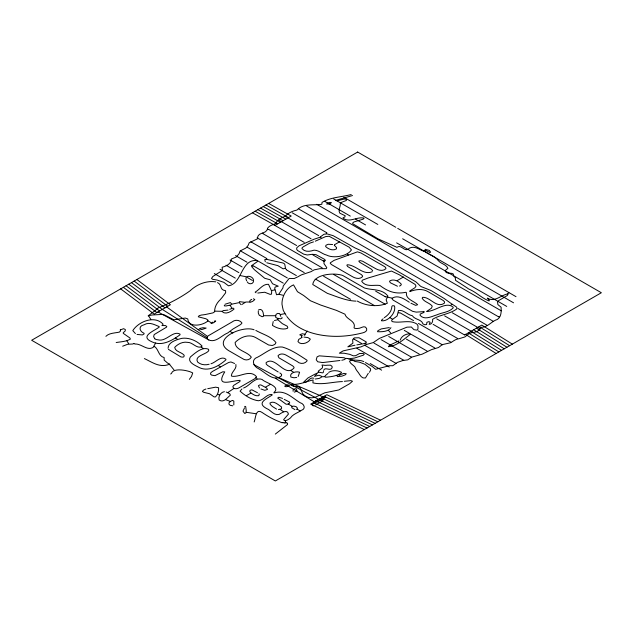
<?xml version="1.0" encoding="UTF-8"?>
<svg xmlns="http://www.w3.org/2000/svg" width="633" height="633" viewBox="0 0 633 633"><rect width="100%" height="100%" fill="white"/><g stroke="black" fill="none" stroke-linecap="round" stroke-linejoin="round"><path stroke-width="0.95" d="M233.806 404.962L233.846 401.061L232.422 400.42L230.554 401.298L229.122 402.667L228.885 404.044L230.135 405.31L232.659 405.824M224.304 305.312L224.422 305.874L226.108 305.953L230.823 304.971L231.765 304.054L230.333 302.582L224.984 304.267M120.325 331.004L119.431 332.096C115.024 333.093 109.082 332.958 105.893 336.329M277.8 319.649L278.069 318.549M273.211 321.509L272.467 325.362C276.447 328.076 282.69 330.149 287.422 328.345L287.801 327.672L287.208 326.209L282.278 323.613L277.871 319.72L274.398 320.504M326.311 233.411L326.588 232.627M254.157 421.95C255.772 418.12 255.605 407.961 262.102 412.471C268.566 416.87 274.975 420.249 282.302 422.797M323.613 370.36C325.006 366.349 330.481 371.769 332.159 367.741L332.032 366.349L330.529 365.178L327.142 365.209A5.681 3.276 0 0 1 323.669 365.178L322.015 364.996L322.585 366.602L322.324 367.995L318.17 371.223L319.103 372.204L322.411 372.861L323.154 372.679L323.51 371.373M244.441 408.087L242.969 411.149L244.742 413.476L245.81 412.945L246.253 410.888L245.699 406.631L245.026 406.362L244.591 406.972M368.303 373.288L365.431 378.004C360.905 379.001 359.576 373.486 357.052 370.922A37.046 21.387 0 0 1 355.722 368.794C354.971 365.241 350.5 364.576 349.551 361.206L350.737 360.327L352.676 360.153L354.947 361.467L359.481 362.179L364.956 364.291L370.447 368.667L370.669 370.012L369.466 372.267M153.787 346.243L155.694 342.936M400.191 340.15C401.496 335.751 406.315 333.575 410.619 333.789L410.548 334.224C403.87 339.161 396.923 345.99 388.369 346.718L389.588 345.222L398.837 340.902M298.175 376.477L299.599 372.212C296.489 371.08 289.02 372.56 290.84 377.039L293.981 377.782L296.703 377.442M208.312 339.731C215.457 343.442 221.653 335.253 227.666 333.013L233.047 328.978L240.572 324.579L241.877 323.257L241.743 322.601C239.227 319.736 234.985 319.515 232.089 321.96L208.312 335.759L207.086 337.088L207.521 338.671M337.12 375.725L337.326 376.643L341.915 376.129L345.159 374.894L346.291 373.779L343.822 373.375L338.884 375.345M242.059 304.41L245.216 302.376L239.369 301.632L239.772 303.294L241.062 304.695M305.051 333.813L307.503 331.138M384.278 317.711C388.298 315.044 391.78 311.222 391.882 306.309L392.776 305.636L394.533 305.976C396.242 312.496 388.417 321.635 381.564 320.796L381.485 320.258L383.131 318.787M328.638 372.394C332.23 369.989 337.753 370.289 341.456 372.275L341.393 372.869C336.922 376.137 330.893 376.777 325.497 377.236L324.951 376.896L325.275 375.638L327.981 373.43M189.354 379.357L191.514 376.445L192.693 372.948C188.713 370.447 173.118 367.275 171.48 373.438L170.633 374.008M296.727 409.551L297.447 408.119L296.276 406.79L293.878 406.109L291.9 406.465L291.781 407.739L294.938 409.63M120.444 329.912L123.562 328.693L125.31 329.508L125.271 330.877L123.221 332.736L123.324 333.393L129.805 337.895L130.39 339.106C126.204 341.614 120.958 341.757 116.187 342.5M325.789 397.334C321.754 399.32 317.885 402.382 313.541 403.031L313.636 402.153L317.821 399.645L325.283 397.018M356.023 301.126C346.433 300.897 336.542 296.521 327.348 293.34L312.742 284.502C314.261 273.844 334.493 272.499 342.738 275.474L364.402 287.975C372.283 290.428 382.277 288.585 387.982 296.141L386.114 299.757L387.341 303.231C378.17 307.187 366.127 306.087 357.289 301.063M227.92 392.507L233.917 388.409M229.732 309.292L233.142 308.089L234.06 309.015C231.322 311.555 225.49 314.989 222.254 311.658L223.022 310.629L228.03 310.091M266.351 258.905L266.897 258.588L247.274 247.266M315.266 241.205L325.679 236.576L329.113 236.251L349.179 247.21L351.457 249.916C347.232 256.31 333.575 258.691 326.675 255.107C322.229 254.07 318.795 250.122 314.071 250.154C310.123 251.475 305.241 252.369 302.131 248.761L301.933 248.104L303.175 246.878L309.648 243.199L313.501 241.893M334.485 244.742L339.668 241.759M198.208 329.714L199.577 328.931M424.434 250.723L425.526 250.098M397.176 280.625L403.443 277.001M241.964 388.963L240.081 391.131C244.924 395.688 251.562 399.779 258.375 400.768C263.708 400.349 266.556 393.884 272 394.47L272.206 394.96C265.536 399.605 255.194 403.34 268.677 409.575C271.739 411.774 275.062 415.794 279.24 414.37C281.748 412.645 287.58 408.989 288.45 414.061L283.663 419.639L284.399 420.629C286.702 420.818 288.727 419.275 290.452 417.93C292.992 414.085 297.819 412.851 301.45 410.319C306.269 408.847 304.109 403.68 300.216 402.746C291.702 397.643 284.969 389.445 273.978 392.974L273.915 392.539C281.337 386.367 264.942 382.751 262.141 379.476C254.917 376.635 249.948 385.766 243.586 388.021M246.728 395.49L250.81 393.133M265.536 387.151L270.164 384.476M316.777 373.304L318.684 372.204M451.139 304.853L452.231 304.228L456.203 306.815L456.852 307.496L456.812 308.912C449.683 314.174 439.88 314.72 432.568 319.333C433.059 321.532 431.801 324.46 429.214 324.357L430.171 322.268L428.905 321.643L426.903 322.276L426.602 324.531L424.727 324.745L422.979 323.922C421.546 319.111 414.924 319.894 412.328 315.709C407.335 314.854 403.522 309.521 398.505 310.479L397.113 316.002L392.112 319.728L391.621 320.425L392.096 321.564C400.072 323.582 409.591 319.285 416.751 323.954A10.199 5.887 0 0 1 418.002 326.122L417.93 329.097L417.06 330.141L413.927 329.666L411.347 327.016L406.948 327.166L379.428 338.386L373.296 342.572L366.491 344.471L360.952 346.892L343.141 350.88L339.328 353.174L344.249 353.238L349.733 354.338L353.277 355.825L355.619 355.699L359.694 353.443L363.136 353.507L364.26 354.179L363.445 355.153L354.211 358.12L348.158 358.784C353.048 361.095 358.958 359.283 363.793 361.585M507.832 293.522L508.924 292.897M315.543 405.017L322.3 401.093L323.708 399.281L321.635 399.106L316.073 400.729L312.085 404.716L312.702 405.674L313.905 405.816M464.772 334.754L465.587 334.279M275.323 434.088L287.548 424.537L287.556 423.255L286.789 422.884L284.114 423.018M258.652 309.759C262.671 307.939 263.644 313.446 263.502 316.263L262.149 316.729L259.19 315.163L258.296 313.066L258.296 310.795M212.791 322.086L211.042 323.582L213.867 322.616L215.758 320.994L214.263 321.113M302.091 337.381L298.729 339.399L297.953 341.583C300.675 345.681 308.746 343.007 310.32 339.114L307.939 337.603L303.935 337.065M278.211 371.975L267.632 365.47L266.248 364.125L266.089 362.693C275.26 355.042 284.866 378.21 293.973 367.987L294.021 367.275L292.739 365.921L278.9 357.787L277.99 355.762C279.952 353.246 283.821 353.681 286.274 355.224L297.083 361.467C299.931 364.212 304.829 364.149 307.147 360.81L306.902 360.145C299.211 355.184 291.109 349.543 282.318 347.034C272.902 346.188 265.504 353.04 257.647 357.162C250.818 359.409 253.184 366.238 258.391 368.628C265.417 372.299 273.812 382.53 281.519 375.796L281.645 374.372L279.833 372.908M327.308 203.233L329.777 202.394L331.439 202.607L329.809 204.008L326.541 203.992M354.971 345.246L347.849 346.844L352.913 343.126L352.621 339.699L354.235 337.903L359.022 337.761L366.246 341.923L366.293 342.548L364.64 343.521L356.854 344.874M210.971 363.785C215.813 362.456 220.949 355.382 225.862 359.164L225.91 359.845C219.05 365.985 208.629 372.022 199.292 367.599C196.024 365.724 186.814 362.392 190.383 356.965C195.13 353.056 202.331 346.306 208.589 349.281L208.74 350.722C205.78 354.741 194.291 355.58 197.567 361.997C200.661 364.814 205.211 365.399 209.135 364.244M372.299 271.684C363.176 275.759 356.15 265.013 347.335 264.752L346.86 265.211L347.62 266.525L361.483 274.69L362.646 276.051L362.432 276.763C359.805 279.525 355.327 278.433 352.423 276.661L331.85 264.784L330.299 263.486L330.307 262.814L334.105 260.345L357.439 251.855L360.929 252.963L383.685 266.066L385.592 267.355L385.94 268.685C383.187 271.415 378.716 270.41 375.685 268.685L362.669 261.255L360.327 260.63L358.776 261.065L359.655 262.228L371.357 269.144L372.679 270.702M205.076 328.464L201.864 329.532L200.748 329.35L199.957 328.416L202.932 327.72L206.192 328.084M205.931 389.002L203.478 390.126L202.402 391.423L203.747 392.31L209.658 393.758L213.891 396.78L215.236 397.018C217.997 395.008 218.757 390.941 218.599 387.768L215.647 387.167L207.751 388.678M399.455 286.045L400.705 285.53L401.362 284.272C398.814 281.266 393.868 278.583 389.999 280.807L389.524 281.456L390.403 282.785L397.453 286.227M304.251 335.332L305.415 334.58L302.495 333.71L299.907 334.635L300.066 335.134L302.321 335.498M122.66 346.204L127.684 344.265L133.033 344.004M341.852 360.272L344.558 359.536L345.642 358.531L344.123 357.748L319.214 355.841L317.07 356.893L316.223 359.789L317.75 361.783L322.569 362.574L339.929 360.517M288.688 386.352L285.894 386.739L284.652 386.162L287.437 384.817L290.049 385.41M232.279 304.069L239.092 302.653M271.525 290.539L274.801 289.906M280.799 314.451L284.882 313.667M352.518 195.534L335.348 200.455L337.381 200.78L344.423 199.007L346.457 199.332L346.386 200.455L341.124 202.465L340.277 203.763C340.657 206.888 337.785 209.958 339.794 213.139L345.207 215.79L344.874 216.913L342.92 217.926C348.696 223.299 356.711 216.628 363.587 218.013L364.086 218.338L363.081 219.192L353.91 221.977L352.581 223.14L352.834 223.781L378.083 238.878L396.923 247.321C401.86 243.863 404.582 253.271 409.44 248.16C414.876 245.216 420.051 250.359 425.178 251.72C429.38 254.87 435.061 256.064 438.186 260.527C440.924 263.914 446.376 264.309 447.871 268.352L445.6 270.251L445.3 271.533C447.27 274.303 450.878 272.34 453.283 273.986L453.576 275.846L455.254 277.681L455.554 280.364L467.312 288.023A11.711 6.757 0 0 0 470.303 289.748C476.902 292.794 482.227 298.412 489.111 300.952L489.364 300.24L487.275 298.119C494.674 302.621 500.782 295.207 507.579 293.934L508.085 294.337L507.223 295.564L498.701 300.58L497.538 301.925L497.894 304.615L501.083 307.187C501.328 311.468 501.486 316.729 497.396 319.443C491.54 321.097 487.901 327.483 481.064 327.324L479.553 329.761L476.823 331.7L469.749 333.156L464.875 336.938L459.067 338.702A12.162 7.026 0 0 0 455.531 339.747L453.434 340.934A25.565 14.765 0 0 1 450.387 342.793L442.301 344.621L438.511 347.517L431.548 349.614L422.164 354.171L411.814 357.107L407.787 359.837L402.984 360.478L397.405 362.392L392.792 365.732L389.303 365.716L375.678 369.308L372.18 366.428L365.415 362.527M344.249 381.28L350.967 380.631L352.47 381.248L349.59 383.748L338.742 389.968L324.911 392.769L315.495 397.152L311.816 397.848L308.152 397.382L304.853 395.815L302.78 393.742L300.082 387.815L298.396 386.858L292.557 385.94L291.243 384.824L291.417 384.35C299.093 384.975 305.881 381.675 313.082 379.919L312.924 382.878C322.324 385.133 332.689 381.849 342.429 381.58M351.196 194.529C341.527 197.132 330.687 197.132 322.039 202.418L321.825 204.301C313.509 205.551 303.508 203.138 296.956 210.053C292.557 210.979 288.442 212.854 285.333 216.098C281.867 217.989 277.159 219.153 275.98 223.362C272.728 225 267.268 225.862 266.944 230.262C264.847 233.561 259.68 232.659 257.979 236.077L257.425 238.855L249.252 242.748L248.089 245.485L245.818 248.081L240.113 250.961L239.06 253.738L236.267 257.022L231.425 258.968C231.259 263.834 226.337 266.287 222.151 267.213L222.365 269.579L221.669 270.9L212.854 276.486L211.541 278.417L212.474 279.264L217.111 280.055L223.892 282.373L228.473 285.831C242.55 283.695 240.667 258.422 257.449 260.606L257.085 261.801L251.705 265.559L251.958 266.952L254.339 269.658L264.721 278.283L270.204 279.786L272.554 283.782L278.275 286.171L275.315 286.978L274.667 288.047L276.534 294.741L278.765 294.25L282.872 288.007L283.291 285.902L289.154 278.417L294.155 278.552L298.436 276.55A25.328 14.622 0 0 1 301.625 274.785L310.945 271.692L314.166 269.872L320.013 268.653L326.224 268.685L326.802 267.719L323.977 263.597L324.001 261.54L325.425 260.456L324.666 259.419L315.994 254.664L312.275 254.3L307.266 254.996L303.705 254.149L297.415 250.431L296.584 249.054L296.956 247.574L299.045 245.826L313.818 239.329L319.784 237.312L324.025 234.234L327.174 233.917L333.164 235.674L354.947 247.899L365.146 252.535L415.921 281.851L418.88 284.581A13.135 7.588 0 0 0 421.182 286.614L430.598 290.357A53.686 30.993 0 0 1 433.811 292.209L444.239 298.539L452.168 304.275M224.414 391.661C220.885 391.922 217.839 396.685 219.153 400.04C223.702 403.197 227.263 397.548 230.372 395.158L229.747 393.773L226.234 392.017M322.221 376.77L324.674 376.611M389.295 327.562L381.169 328.946L377.917 330.695L377.521 331.724C381.905 331.874 388.496 331.739 390.957 327.696M278.425 409.567L280.925 409.005L281.606 408.412L281.527 406.956C278.314 404.914 273.899 400.293 269.998 402.984L270.228 404.352L272.348 406.457L276.55 409.1M323.313 260.954L324.405 260.954M251.902 265.987L252.994 265.987M245.636 302.02L249.449 302.02M398.537 312.884L399.629 312.884M263.898 315.717L275.347 315.717M294.29 392.128L297.162 391.099L296.062 388.654L293.775 389.137L293.158 389.746L293.111 391.281M215.109 311.151L221.922 311.309M144.387 358.579C152.64 362.464 160.054 368.264 169.834 364.11L167.65 363.152L164.169 360.098L164.145 357.55C158.559 356.355 158.764 349.645 154.753 346.647L154.12 346.615C147.924 352.075 141.681 343.442 134.987 344.02M315.289 379.017L319.143 378.455L321.263 377.363L321.683 376.382L319.079 375.211L314.427 376.382L317.03 373.747L315.598 373.794L307.883 378.004L303.769 382.031L303.8 382.641C307.962 382.72 309.853 376.564 313.857 378.21M345.935 358.357L347.841 358.515M257.773 293.047L264.713 292.24L270.141 294.377L271.533 294.092L271.684 291.259L268.503 284.304C263.004 283.719 259.514 289.708 255.162 292.13L256.072 292.778M133.341 343.569L134.702 343.727M282.706 422.559L284.067 422.717M254.078 329.793C241.877 324.848 208.748 340.435 230.554 351.695L242.502 358.594C245.129 360.739 249.774 360.327 251.301 357.147C247.313 351.402 235.152 350.373 235.128 342.493C240.081 337.278 248.769 333.638 255.597 337.516L268.653 345.009L272.222 345.483A8.53 4.922 0 0 0 275.308 343.901L275.964 342.572C271.027 336.273 262.568 334.279 255.851 330.426M385.18 296.671L387.364 296.988M246.451 412.328L255.993 413.745M425.044 249.275L429.364 250.423L430.606 252.211L429.767 252.48L425.131 250.027M253.445 298.744L254.814 299.591L252.646 301.387L250.027 302.384L249.869 300.746A7.2 4.154 0 0 1 251.728 299.362M267.442 229.32L268.257 229.478M387.91 297.304L392.001 298.088M240.184 275.584L245.905 276.692M332.586 244.512L328.211 244.275L325.987 245.232L325.615 246.569C328.345 249.125 332.903 251.135 336.408 248.911L336.534 247.558L334.248 245.185M215.758 281.859C206.295 280.427 196.784 284.407 190.05 290.832C180.207 297.827 169.668 303.318 158.392 307.891A9.218 5.325 0 0 0 156.027 309.846L148.146 315.851L152.086 314.989L162.048 314.435L164.438 314.941L173.972 319.792L185.247 318.043L187.772 318.929C188.547 328.116 202.75 325.576 207.79 321.018L207.846 319.95L205.939 318.771L198.279 316.801L199.134 315.693L201.484 315.02A28.343 16.363 0 0 0 205.266 314.53L212.981 312.884L214.627 311.776C214.429 307.092 216.937 302.748 220.284 299.646A46.684 26.95 0 0 1 222.041 297.597L225.641 292.77L225.593 290.674C219.295 290.08 222.183 284.502 217.515 282.611M137.037 334.438L142.378 334.936L144.063 333.971L144.11 333.298C139.442 331.502 138.026 325.948 144.095 324.784C149.269 321.596 154.278 324.658 159.152 326.557L159.279 327.039C154.808 330.711 138.959 336.273 151.904 341.812C161.89 346.623 172.041 340.546 180.009 334.817L180.049 334.129C172.825 330.038 166.115 342.39 157.736 339.747A3.751 2.168 0 0 1 154.737 338.702M279.161 294.313L282.975 295.255M217.562 394.391L219.469 394.865M225.736 399.74L230.103 401.314M266.77 262.766L277.879 265.638L283.157 268.867L285.467 268.131L284.803 264.444A3.885 2.239 0 0 0 282.571 262.901L266.517 259.308L264.729 259.665L265.33 261.761M278.789 377.664L323.083 396.915M380.56 420.209L326.857 394.739L310.661 404.091L364.355 429.57M324.159 396.298L377.854 421.776M321.461 397.856L375.155 423.335M372.457 424.893L318.755 399.415L253.833 364.608M316.057 400.974L369.751 426.452M313.359 402.533L367.053 428.011M282.571 398.402L278.829 397.247L277.689 398.07L286.124 404.25L288.023 404.155L289.724 403.039L289.471 402.042L284.201 399.352M260.946 389.002L264.816 390.324L267.53 389.39L266.604 388.029L261.057 384.999L259.894 384.872L258.406 385.711L259.49 387.982M157.981 311.911L208.771 339.929M268.645 203.43L291.204 216.043L274.999 225.395L252.44 212.791M265.947 204.989L288.498 217.602M263.249 206.548L285.799 219.16M260.543 208.107L283.101 220.719M257.845 209.665L280.395 222.278M255.146 211.224L277.697 223.837M343.759 197.219L395.815 227.279M397.722 228.378L516.006 296.671M333.67 198.952L377.822 224.446M402.628 238.768L513.561 302.811M324.674 201.31L350.294 216.106M355.477 219.097L365.558 224.921M396.63 242.858L506.74 306.427M316.769 204.301L501.289 310.835M498.567 316.5L499.113 316.816M306.689 206.034L498.567 316.816M298.784 209.025L493.115 321.224M292.24 212.799L326.857 232.786M457.96 308.477L486.848 325.156M285.705 216.581L318.684 235.618M452.231 312.726L480.036 328.772M320.314 237.193L321.137 237.66M279.161 220.355L311.048 238.768M444.603 315.867L472.4 331.921M409.314 302.265C404.653 299.251 397.975 294.495 392.341 298.167L392.064 298.823L393.196 300.145L412.637 311.333L416.213 312.124L424.221 311.61L423.912 312.425L420.201 314.063L420.067 315.329C424.601 320.496 431.714 316.373 436.999 314.815C442.301 312.409 449.074 312.33 453.188 307.883L453.125 307.171C446.115 300.92 435.006 311.618 426.674 311.476L431.532 308.113L432.236 306.111C429.593 302.716 424.379 302.17 422.156 298.254L422.63 297.32C430.329 296.837 436.438 308.682 444.366 303.199L444.524 301.799L443.155 300.453L428.074 291.694C422.559 288.363 415.565 289.313 409.86 291.576L409.765 290.958L414.789 287.833L415.865 286.464A6.132 3.545 0 0 0 414.892 284.28L399.296 274.769L391.431 271.043L368.026 278.029L362.353 280.205L361.744 281.424C366.222 287.517 373.755 284.589 379.887 285.483C388.496 291.932 395.854 294.313 406.03 292.28L406.402 292.715C405.492 299.425 413.982 300.912 417.645 304.742L415.652 305.351L410.936 303.199M273.978 224.921L304.236 242.384M436.699 318.858L464.772 335.071M268.527 229.32L296.6 245.533M312.955 254.972L323.59 261.113M375.646 291.164L385.457 296.83M433.154 324.365L457.683 338.528M263.075 233.727L322.221 267.878M333.67 274.485L385.18 304.228M400.175 312.884L413.531 320.591M418.437 323.423L450.87 342.152M257.085 237.818L311.863 269.452M323.59 276.217L374.554 305.644M418.16 330.822L442.42 344.827M390.086 317.758L392.27 319.016M250.81 241.759L251.356 242.067M251.633 242.225L304.236 272.601M316.223 279.517L350.571 299.346M404.265 330.347L409.44 333.338M411.347 334.438L434.792 347.968M315.139 279.208L315.685 279.517M286.52 269.919L296.331 275.584M406.441 339.161L427.156 351.117M240.73 251.04L287.335 277.95M388.725 336.487L419.252 354.108M235.547 255.605L246.997 262.212M253.263 265.828L283.252 283.141M381.098 339.628L411.624 357.257M230.103 260.005L242.091 266.936M374.008 343.094L403.719 360.248M365.012 343.252L366.38 344.036M226.013 265.203L238.823 272.594M247.274 277.476L252.448 280.466M353.57 338.845L354.116 339.161M354.385 339.32L361.475 343.41M364.473 345.135L396.084 363.389M220.015 269.294L235.278 278.109M356.838 348.285L389.271 367.013M214.294 273.543L231.464 283.457M370.194 363.548L381.644 370.163M339.122 374.562L339.668 374.878M230.372 331.605L232.825 333.021M207.751 320.749L211.018 322.64M290.61 370.471L293.601 372.204M234.598 363.477L230.91 361.957L228.648 362.487L212.435 371.468L210.868 372.687L210.465 374.063L211.604 375.108L214.983 375.67L222.721 371.824L224.755 371.887C214.911 387.879 231.132 380.702 240.081 380.354L239.915 381.509L233.791 385.323L232.809 386.692C233.395 389.801 237.763 388.82 239.646 387.467L254.838 378.692L256.571 376.77C249.861 368.857 239.836 377.672 231.718 376.2L231.346 375.591C231.725 371.508 237.051 368.762 235.872 364.489M255.993 377.869L257.085 378.502M201.207 347.185L203.114 348.285M175.317 337.903L177.224 339.003M288.157 403.989L291.971 406.196M297.146 409.187L300.145 410.912M218.377 365.597L220.561 366.855M257.473 392.729L251.863 389.809L250.043 390.339L249.806 391.692C251.934 394.027 255.321 396.266 258.628 395.72L259.293 394.612L258.976 393.702M275.276 378.225L314.435 401.908M512.342 344.13L481.816 325.077L465.611 334.438L496.137 353.483M479.11 326.636L509.644 345.689M476.412 328.195L506.938 347.248M473.713 329.761L504.24 348.807M471.007 331.32L501.542 350.365M468.309 332.879L498.836 351.924M207.11 337.785L162.301 309.41L128.76 284.193M280.253 409.496L283.521 411.703M135.391 333.575L132.803 330.624C138.208 321.881 154.183 314.989 162.831 323.882L163.045 324.452L161.913 325.568L165.45 325.56L166.78 326.493L166.511 327.166L154.191 334.572L153.621 336.629L154.737 338.702M166.621 306.918L207.513 336.416M136.863 279.517L170.404 304.734L154.199 314.087L120.658 288.87M134.164 281.076L167.698 306.293M131.458 282.635L164.999 307.852M126.062 285.752L159.595 310.969M123.356 287.311L156.897 312.528M347.295 254.031L348.387 254.972M285.428 268.661L286.52 269.611M388.456 330.347L390.632 332.863M169.597 364.497L173.956 369.846M286.179 315.463L283.299 310.479L282.453 306.799A67.525 38.985 0 0 0 281.986 304.338C281.693 296.711 286.551 287.643 293.538 284.882L297.463 291.702L303.634 295.492L310.463 300.77L320.63 305.027L336.455 310.384L344.977 314.205C346.109 319.451 356.324 320.852 354.053 327.744L354.377 328.179A5.159 2.975 0 0 0 357.661 328.456C360.731 328.82 364.481 324.46 366.594 328.4C367.813 331.898 363.318 332.744 360.881 333.306C352.32 335.395 343.474 336.495 334.659 336.337C317.244 335.973 297.732 331.059 286.812 316.484M168.394 349.337L180.975 356.957L183.111 357.139L183.934 356.68L184.203 355.287C181.711 352.027 175.238 351.853 174.7 347.375C177.857 343.996 182.747 341.472 187.503 342.35C192.733 342.184 196.728 349.107 201.745 346.615L202.03 345.942C197.069 340.942 189.33 337.397 182.027 338.315C176.987 339.51 168.03 342.065 168.093 348.3M246.656 280.791C242.787 273.44 256.041 275.925 253.153 282.365C251.823 284.541 248.239 284.075 247.242 281.843M230.103 305.328L231.733 307.844M126.806 340.736L128.713 343.727M148.605 315.867L150.789 319.333M280.83 316.389L279.636 313.588L277.642 313.414L276.051 314.356L275.616 317.252L277.088 318.17L280.625 318.842L282.009 318.264L282.001 317.426M301.506 336.487L301.783 336.954L301.506 335.537M285.705 422.084L285.974 422.559M262.537 233.102L262.806 233.569M120.262 329.722L120.531 330.822M285.428 420.668L285.428 422.559M357.653 152.047L31.65 340.261L275.347 480.953L601.35 292.739L357.653 152.047"/></g></svg>
